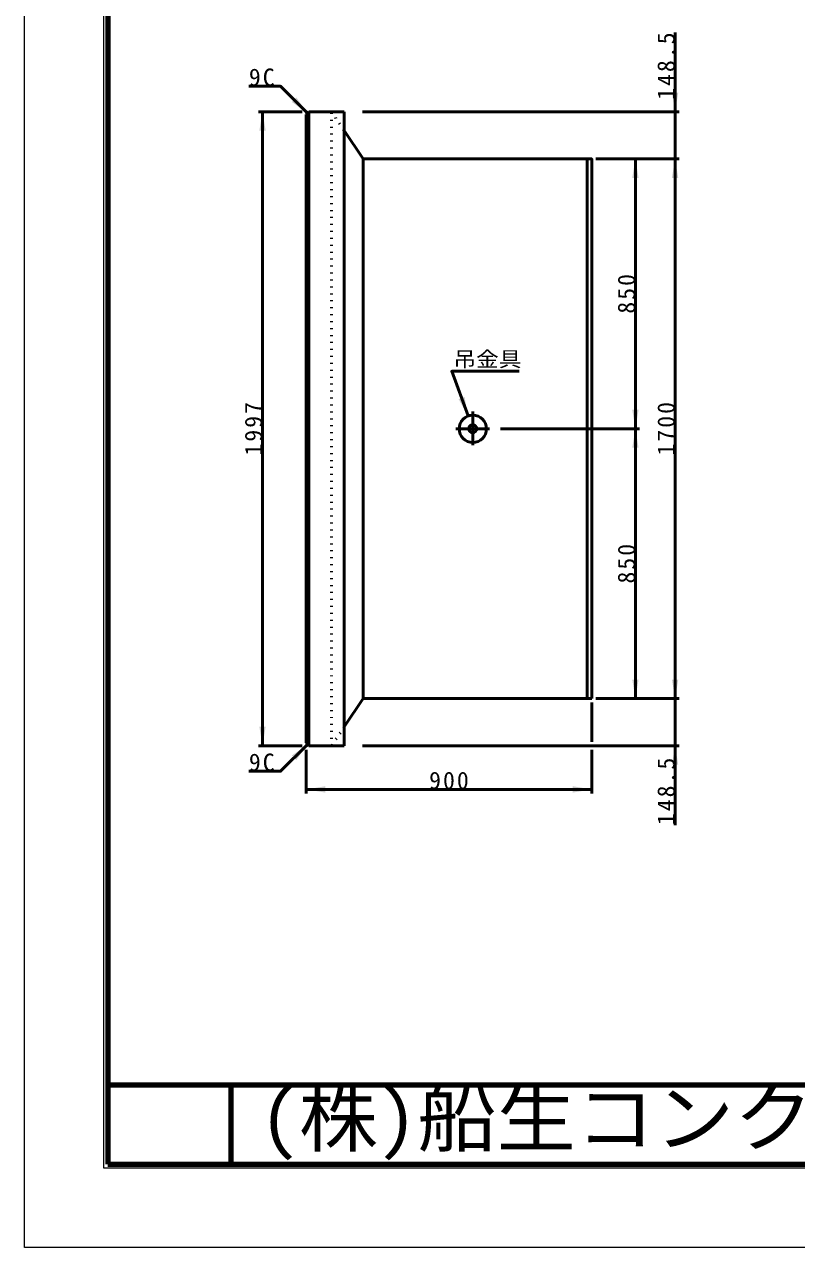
# Model space of a CAD drawing. Units: millimetres, scale not verified, with parts at other scales. Extents: x -2102 to 2102, y -1485 to 1485.
# Drawn here: x -2102 to -1129, y -1485 to 56 of the extents above; entities that cross this region are included whole.
import ezdxf
from ezdxf.enums import TextEntityAlignment as Align

# ---------------------------------------------------------------- set-up
doc = ezdxf.new("R2010")
doc.units = ezdxf.units.MM
doc.header["$LTSCALE"] = 5
doc.linetypes.add('DOTTED', pattern=[1.75, 0.25, -1.5])
doc.linetypes.add('LONG_DASHED_DOTTED', pattern=[15.25, 12, -1.5, 0.25, -1.5])
doc.layers.add('0-0_V-nasSTD', color=7, linetype='Continuous', lineweight=50)
doc.layers.add('0-1_0', color=7, linetype='Continuous', lineweight=100)
doc.styles.add('ＭＳ ゴシック', font='')
doc.styles.get('ＭＳ ゴシック').set_extended_font_data('MS Gothic')

msp = doc.modelspace()

# ---------------------------------------------------------------- linework, layer by layer
at = {"layer": '0-0_V-nasSTD', "lineweight": 100}
for p, q in [((-1997.5, 1380), (-1997.5, -1380)), ((-1997.5, -1380), (1997.5, -1380))]:
    msp.add_line(p, q, dxfattribs=at)
at = {"layer": '0-0_V-nasSTD'}
for p, q in [((-1282.506, -54.019), (-1282.506, 45.981)), ((-1752.506, -54.019), (-1807.506, -54.019)), ((-1802.506, -54.019), (-1802.506, -852.819)), ((-1743.906, -54.019), (-1747.506, -57.619)), ((-1747.506, -57.619), (-1747.506, -849.219)), ((-1743.906, -54.019), (-1743.906, -852.819)), ((-1699.506, -54.019), (-1743.906, -54.019)), ((-1699.506, -54.019), (-1699.506, -852.819)), ((-1676.506, -54.019), (-1277.506, -54.019)), ((-1282.506, -113.419), (-1282.506, -54.019)), ((-1699.506, -77.779), (-1675.506, -113.419)), ((-1393.506, -793.419), (-1393.506, -113.419)), ((-1382.506, -113.419), (-1277.506, -113.419)), ((-1332.506, -453.419), (-1332.506, -113.419)), ((-1282.506, -793.419), (-1282.506, -113.419)), ((-1502.506, -453.419), (-1327.506, -453.419)), ((-1332.506, -793.419), (-1332.506, -453.419)), ((-1675.506, -793.419), (-1699.506, -829.059)), ((-1387.506, -847.819), (-1387.506, -798.419)), ((-1382.506, -793.419), (-1277.506, -793.419)), ((-1282.506, -793.419), (-1282.506, -852.819)), ((-1752.506, -852.819), (-1807.506, -852.819)), ((-1747.506, -849.219), (-1743.906, -852.819)), ((-1747.506, -912.819), (-1747.506, -857.819)), ((-1743.906, -852.819), (-1699.506, -852.819)), ((-1676.506, -852.819), (-1277.506, -852.819)), ((-1387.506, -912.819), (-1387.506, -857.819)), ((-1282.506, -852.819), (-1282.506, -952.819)), ((-1387.506, -907.819), (-1747.506, -907.819))]:
    msp.add_line(p, q, dxfattribs=at)
at = {"layer": '0-0_V-nasSTD', "linetype": 'DOTTED'}
for p, q in [((-1715.506, -852.819), (-1715.506, -54.019)), ((-1715.506, -54.019), (-1699.506, -77.779)), ((-1699.506, -829.059), (-1715.506, -852.819))]:
    msp.add_line(p, q, dxfattribs=at)
at = {"layer": '0-0_V-nasSTD', "linetype": 'LONG_DASHED_DOTTED'}
for p, q in [((-1537.506, -431.619), (-1537.506, -474.019)), ((-1558.706, -453.419), (-1516.306, -453.419))]:
    msp.add_line(p, q, dxfattribs=at)
at = {"layer": '0-0_V-nasSTD', "lineweight": 18}
for points in [[(-2102.5, -1485), (-2102.5, 1485), (2102.5, 1485), (2102.5, -1485)], [(-2002.5, -1385), (-2002.5, 1385), (2002.5, 1385), (2002.5, -1385)]]:
    msp.add_lwpolyline(points, close=True, dxfattribs=at)
at = {"layer": '0-0_V-nasSTD'}
for points in [[(-1745.706, -55.819), (-1779.647, -21.878), (-1819.647, -21.878)], [(-1387.506, -793.419), (-1387.506, -113.419), (-1675.506, -113.419)], [(-1387.506, -793.419), (-1675.506, -793.419), (-1675.506, -113.419)], [(-1543.389, -437.257), (-1563.91, -380.875), (-1478.91, -380.875)], [(-1745.706, -851.019), (-1779.647, -884.961), (-1819.647, -884.961)]]:
    msp.add_lwpolyline(points, dxfattribs=at)
for radius in [17.2, 5]:
    msp.add_circle((-1537.506, -453.419), radius, dxfattribs=at)
for points in [[(-1286.506, -30.019), (-1282.506, -54.019), (-1282.506, -30.019)], [(-1282.506, -54.019), (-1282.506, -30.019), (-1278.506, -30.019)], [(-1765.505, -41.677), (-1762.677, -38.849), (-1745.706, -55.819)], [(-1762.677, -38.849), (-1759.848, -36.02), (-1745.706, -55.819)], [(-1806.506, -78.019), (-1802.506, -78.019), (-1802.506, -54.019)], [(-1802.506, -78.019), (-1802.506, -54.019), (-1798.506, -78.019)], [(-1336.506, -137.419), (-1332.506, -137.419), (-1332.506, -113.419)], [(-1332.506, -137.419), (-1332.506, -113.419), (-1328.506, -137.419)], [(-1286.506, -137.419), (-1282.506, -137.419), (-1282.506, -113.419)], [(-1282.506, -137.419), (-1282.506, -113.419), (-1278.506, -137.419)], [(-1555.356, -416.072), (-1551.597, -414.704), (-1543.389, -437.257)], [(-1551.597, -414.704), (-1547.839, -413.336), (-1543.389, -437.257)], [(-1336.506, -429.419), (-1332.506, -453.419), (-1332.506, -429.419)], [(-1332.506, -453.419), (-1332.506, -429.419), (-1328.506, -429.419)], [(-1336.506, -477.419), (-1332.506, -477.419), (-1332.506, -453.419)], [(-1332.506, -477.419), (-1332.506, -453.419), (-1328.506, -477.419)], [(-1336.506, -769.419), (-1332.506, -793.419), (-1332.506, -769.419)], [(-1332.506, -793.419), (-1332.506, -769.419), (-1328.506, -769.419)], [(-1286.506, -769.419), (-1282.506, -793.419), (-1282.506, -769.419)], [(-1282.506, -793.419), (-1282.506, -769.419), (-1278.506, -769.419)], [(-1806.506, -828.819), (-1802.506, -852.819), (-1802.506, -828.819)], [(-1802.506, -852.819), (-1802.506, -828.819), (-1798.506, -828.819)], [(-1765.505, -865.162), (-1762.677, -867.99), (-1745.706, -851.019)], [(-1762.677, -867.99), (-1759.848, -870.818), (-1745.706, -851.019)], [(-1286.506, -876.819), (-1282.506, -876.819), (-1282.506, -852.819)], [(-1282.506, -876.819), (-1282.506, -852.819), (-1278.506, -876.819)], [(-1747.506, -907.819), (-1723.506, -907.819), (-1723.506, -903.819)], [(-1747.506, -907.819), (-1723.506, -911.819), (-1723.506, -907.819)], [(-1411.506, -907.819), (-1411.506, -903.819), (-1387.506, -907.819)], [(-1411.506, -911.819), (-1411.506, -907.819), (-1387.506, -907.819)]]:
    msp.add_solid(points, dxfattribs=at)
at = {"layer": '0-1_0'}
for p, q in [((-1997.5, -1280), (1997.5, -1280)), ((-1842.5, -1280), (-1842.5, -1380))]:
    msp.add_line(p, q, dxfattribs=at)

# ---------------------------------------------------------------- texts
at = {"layer": '0-0_V-nasSTD', "style": 'ＭＳ ゴシック'}
for s, height, width, p in [('吊金具', 19.06, 1.1, (-1561.91, -380.875)), ('(株)船生コンクリート工業', 69.65, 1.05, (-1806.5, -1377.45))]:
    msp.add_text(s, height=height, dxfattribs=dict(at, width=width)).set_placement(p, align=Align.BOTTOM_LEFT)
at = {"layer": '0-0_V-nasSTD', "char_height": 21.99, "attachment_point": 7, "rotation": 90, "style": 'ＭＳ ゴシック'}
for s, insert in [('\\T1.17;148.5', (-1282.506, -39.019)), ('\\T1.17;850', (-1332.506, -308.419)), ('\\T1.17;1997', (-1802.506, -487.169)), ('\\T1.17;1700', (-1282.506, -487.169)), ('\\T1.17;850', (-1332.506, -648.419)), ('\\T1.17;148.5', (-1282.506, -952.819))]:
    msp.add_mtext(s, dxfattribs=dict(at, insert=insert))
at = {"layer": '0-0_V-nasSTD', "char_height": 21.99, "attachment_point": 7, "style": 'ＭＳ ゴシック'}
for s, insert in [('\\T1.17;9C', (-1819.647, -21.878)), ('\\T1.17;9C', (-1819.647, -884.961)), ('\\T1.17;900', (-1592.506, -907.819))]:
    msp.add_mtext(s, dxfattribs=dict(at, insert=insert))

doc.saveas('drawing.dxf')
